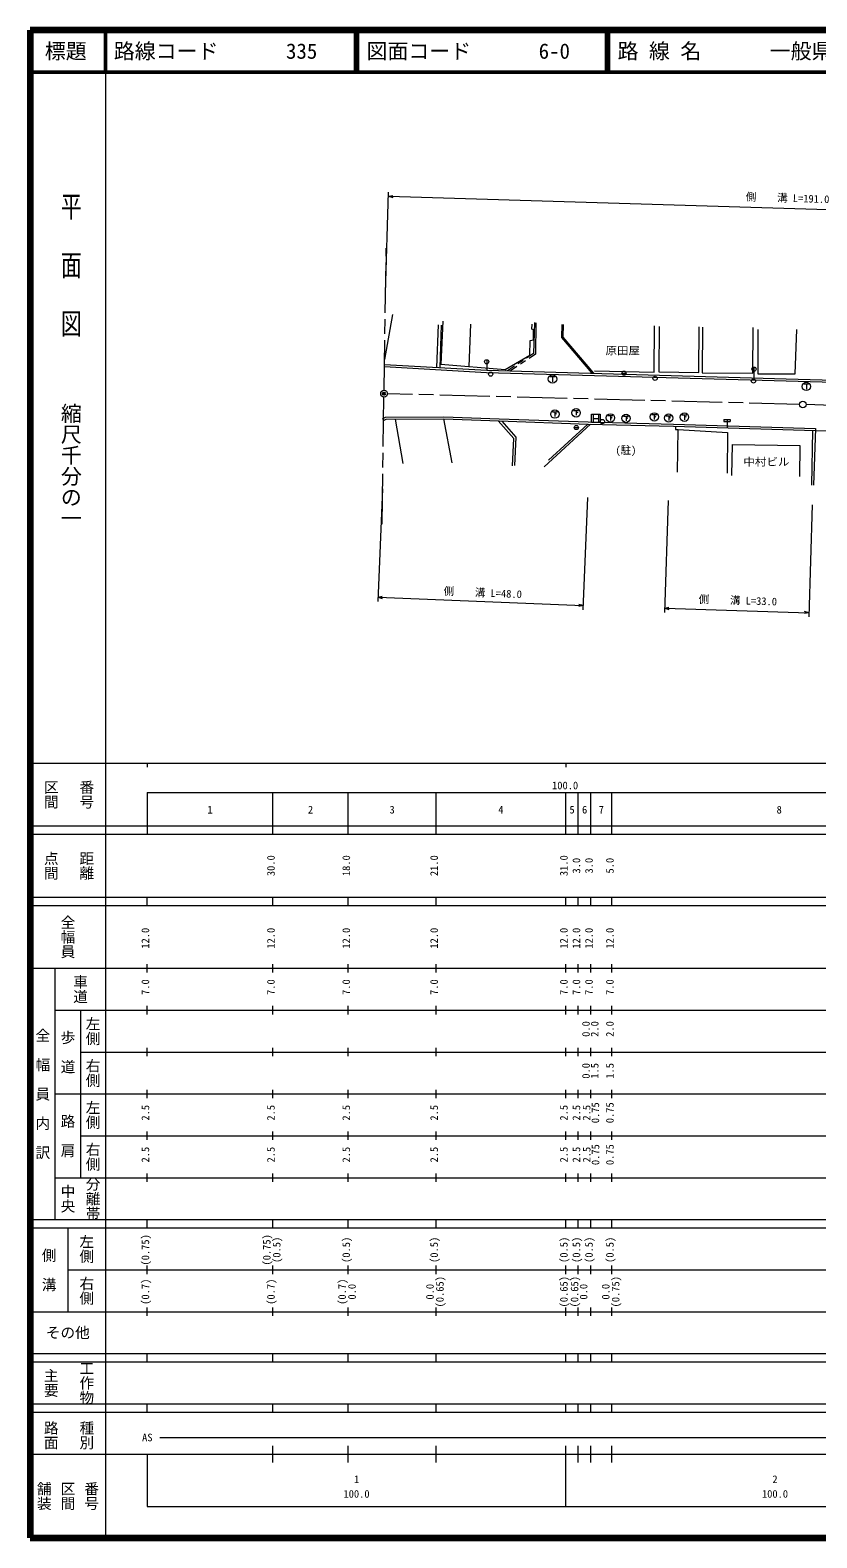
# Model space of a CAD drawing. Units: millimetres, scale not verified. Extents: x 40000 to 680000, y 20000 to 380000.
# Drawn here: x 40000 to 228004, y 20000 to 380000 of the extents above; entities that cross this region are included whole.
import ezdxf
from ezdxf.enums import TextEntityAlignment as Align

# ---------------------------------------------------------------- set-up
doc = ezdxf.new("R2010")
doc.units = ezdxf.units.MM
doc.header["$LTSCALE"] = 1000
doc.header["$PDMODE"] = 32
doc.header["$PDSIZE"] = 500
doc.linetypes.add('CHAIN', pattern=[18.5, 12, -1.5, 3.5, -1.5])
for name, color, linetype, lineweight in [('M-BGD', 7, 'Continuous', 13), ('M-BGD-EXST', 7, 'Continuous', 13), ('M-BMK', 2, 'CHAIN', 13), ('M-BMK-SRVR', 3, 'Continuous', 13), ('M-STR-HTXT', 7, 'Continuous', 13), ('M-STR-STRC', 7, 'Continuous', 13), ('M-TTL', 2, 'Continuous', 140), ('M-TTL-BAND', 7, 'Continuous', 13), ('M-TTL-LINE', 7, 'Continuous', 50)]:
    doc.layers.add(name, color=color, linetype=linetype, lineweight=lineweight)
for name, color, linetype in [('M-BGD-HTXT', 7, 'Continuous'), ('M-OTRS', 6, 'Continuous'), ('M-TTL-TXT', 7, 'Continuous')]:
    doc.layers.add(name, color=color, linetype=linetype)
doc.styles.add('@ＭＳ ゴシック', font='')
doc.styles.add('ＭＳ ゴシック', font='')
doc.styles.get('@ＭＳ ゴシック').set_extended_font_data('@MS Gothic')
doc.styles.get('ＭＳ ゴシック').set_extended_font_data('MS Gothic')

msp = doc.modelspace()

# ---------------------------------------------------------------- linework, layer by layer
at = {"layer": 'M-BGD'}
for p, q in [((126603, 312120), (124700, 301321)), ((137170, 299486), (137555, 309670)), ((145221, 309792), (144828, 299671)), ((160515, 310161), (160277, 302765)), ((160859, 310091), (160748, 302600)), ((138260, 309536), (137886, 299446)), ((190345, 309240), (190223, 298401)), ((200695, 309062), (200625, 298205)), ((213888, 308549), (213888, 297914)), ((160277, 302765), (158648, 301684)), ((160748, 302600), (159230, 301591)), ((155732, 299748), (154103, 298667)), ((156314, 299655), (154795, 298647)), ((157815, 301130), (156565, 300301)), ((158397, 301038), (157147, 300208)), ((181413, 298100), (182413, 298100)), ((129122, 276558), (127281, 287133)), ((140849, 276663), (138848, 287165)), ((162866, 275771), (173911, 285936)), ((163904, 277352), (173263, 285954)), ((170021, 285114), (171021, 285114)), ((226976, 284405), (226685, 271385)), ((227679, 284884), (227235, 271367)), ((207676, 273668), (207806, 281097)), ((227662, 284384), (235646, 284195))]:
    msp.add_line(p, q, dxfattribs=at)
for points in [[(138622, 310523), (138150, 300234), (153537, 298936), (159374, 302426), (159486, 305916), (160312, 306091), (160316, 308475), (159852, 308603), (159980, 309820)], [(167050, 309731), (166940, 306647), (174215, 298095)], [(174701, 298082), (167413, 306714), (167486, 309714)], [(174878, 298689), (189106, 298365), (189178, 309423)], [(190223, 298401), (199768, 298293), (199891, 309132)], [(200625, 298205), (212692, 298126), (212763, 308983)], [(213888, 297914), (222840, 297914), (223178, 308495)], [(124674, 299666), (149077, 298279), (220675, 296246), (315251, 293618)], [(124704, 300195), (149099, 298809), (220690, 296775), (315266, 294148)], [(124212, 287195), (124919, 287626), (138857, 287665), (152074, 287182), (173391, 286449), (193741, 285922), (227679, 284884)], [(124473, 286768), (125061, 287127), (138848, 287165), (152056, 286682), (173376, 285950), (193727, 285423), (227662, 284384)], [(155237, 275948), (155558, 282500), (151882, 286688)], [(155823, 276056), (156139, 282807), (152800, 286657)], [(194230, 285407), (194213, 284685), (194897, 284607)], [(194726, 274495), (194897, 284607), (206648, 283935), (206593, 274188)], [(207806, 281097), (223948, 280814), (223818, 273385)]]:
    msp.add_lwpolyline(points, dxfattribs=at)
for centre in [(150061, 297874), (181913, 298100), (189342, 296873), (212863, 296243), (170521, 285114), (176758, 286540)]:
    msp.add_circle(centre, 500, dxfattribs=at)
at = {"layer": 'M-BGD-EXST'}
for p, q in [((164281, 297304), (165381, 297304)), ((164831, 297304), (164831, 296054)), ((224938, 295543), (226038, 295543)), ((225488, 295543), (225488, 294293)), ((164803, 288865), (166003, 288865)), ((165403, 288865), (165403, 287715)), ((165403, 288565), (165803, 288365)), ((169869, 289179), (171069, 289179)), ((170469, 289179), (170469, 288029)), ((170469, 288879), (170869, 288679)), ((188560, 288204), (189760, 288204)), ((189160, 288204), (189160, 287054)), ((195750, 288141), (196950, 288141)), ((196350, 288141), (196350, 286991)), ((178066, 287952), (179266, 287952)), ((178666, 287952), (178666, 286802)), ((178666, 287652), (179066, 287452)), ((181794, 287858), (182994, 287858)), ((182394, 287858), (182394, 286708)), ((182394, 287558), (182794, 287358)), ((189160, 287904), (189560, 287704)), ((191990, 287936), (193190, 287936)), ((192590, 287936), (192590, 286786)), ((192590, 287636), (192990, 287436)), ((196350, 287841), (196750, 287641))]:
    msp.add_line(p, q, dxfattribs=at)
for centre in [(164831, 296704), (225488, 294943), (165403, 288315), (170469, 288629), (178666, 287402), (182394, 287308), (189160, 287654), (192590, 287386), (196350, 287591)]:
    msp.add_circle(centre, 1000, dxfattribs=at)
at = {"layer": 'M-BMK'}
for p, q in [((124586, 294000), (125115, 327909)), ((124087, 262068), (124561, 292400)), ((223854, 290628), (125373, 293179)), ((324087, 287780), (225453, 290585))]:
    msp.add_line(p, q, dxfattribs=at)
at = {"layer": 'M-BMK-SRVR'}
for centre in [(124573, 293200), (224654, 290607)]:
    msp.add_circle(centre, 800, dxfattribs=at)
at = {"layer": 'M-OTRS'}
msp.add_point((124573, 293200), dxfattribs=at)
at = {"layer": 'M-STR-HTXT'}
for p, q in [((124952, 317317), (125676, 341333)), ((125646, 340333), (126653, 340553)), ((125646, 340333), (316223, 334588)), ((125646, 340333), (126638, 340053)), ((124213, 270442), (123103, 243612)), ((173204, 268415), (172094, 241585)), ((192442, 267703), (191612, 240979)), ((226876, 266634), (226046, 239911)), ((123144, 244611), (124153, 244820)), ((123144, 244611), (172135, 242584)), ((123144, 244611), (124133, 244320)), ((172135, 242584), (171126, 242376)), ((172135, 242584), (171147, 242875)), ((191644, 241979), (192651, 242198)), ((191644, 241979), (226077, 240910)), ((191644, 241979), (192635, 241698)), ((226077, 240910), (225070, 240691)), ((226077, 240910), (225086, 241191))]:
    msp.add_line(p, q, dxfattribs=at)
at = {"layer": 'M-STR-STRC'}
for p, q in [((149099, 301309), (149099, 298809)), ((212976, 299563), (212976, 297063)), ((174186, 286293), (174186, 288293)), ((174186, 288293), (176186, 288293)), ((174561, 288043), (174561, 286543)), ((175811, 288043), (175811, 286543)), ((176186, 288293), (176186, 286293)), ((176186, 286293), (174186, 286293)), ((174561, 287293), (175811, 287293)), ((205784, 287031), (207284, 287031)), ((205784, 287031), (205784, 286531)), ((205784, 286531), (207284, 286531)), ((206534, 287031), (206534, 285031)), ((207284, 287031), (207284, 286531))]:
    msp.add_line(p, q, dxfattribs=at)
for centre in [(149099, 300809), (212976, 299063)]:
    msp.add_circle(centre, 500, dxfattribs=at)
at = {"layer": 'M-TTL'}
for p, q in [((40000, 380000), (40000, 20000)), ((680000, 380000), (40000, 380000)), ((40000, 20000), (680000, 20000))]:
    msp.add_line(p, q, dxfattribs=at)
at = {"layer": 'M-TTL-BAND'}
for p, q in [((58000, 370000), (58000, 20000)), ((40000, 205000), (579000, 205000)), ((68000, 205000), (68000, 204000)), ((168000, 205000), (168000, 204000)), ((68000, 198000), (579000, 198000)), ((68000, 198000), (68000, 188000)), ((98000, 188000), (98000, 198000)), ((116000, 188000), (116000, 198000)), ((137000, 188000), (137000, 198000)), ((168000, 188000), (168000, 198000)), ((171000, 188000), (171000, 198000)), ((174000, 188000), (174000, 198000)), ((179000, 188000), (179000, 198000)), ((40000, 190000), (579000, 190000)), ((40000, 188000), (579000, 188000)), ((40000, 173000), (579000, 173000)), ((68000, 171000), (68000, 173000)), ((98000, 171000), (98000, 173000)), ((116000, 171000), (116000, 173000)), ((137000, 171000), (137000, 173000)), ((168000, 171000), (168000, 173000)), ((171000, 171000), (171000, 173000)), ((174000, 171000), (174000, 173000)), ((179000, 171000), (179000, 173000)), ((40000, 171000), (579000, 171000)), ((40000, 156000), (579000, 156000)), ((46000, 96000), (46000, 156000)), ((68000, 155000), (68000, 157000)), ((98000, 155000), (98000, 157000)), ((116000, 155000), (116000, 157000)), ((137000, 155000), (137000, 157000)), ((168000, 155000), (168000, 157000)), ((171000, 155000), (171000, 157000)), ((174000, 155000), (174000, 157000)), ((179000, 155000), (179000, 157000)), ((46000, 146000), (579000, 146000)), ((52000, 146000), (52000, 106000)), ((68000, 145000), (68000, 147000)), ((98000, 145000), (98000, 147000)), ((116000, 145000), (116000, 147000)), ((137000, 145000), (137000, 147000)), ((168000, 145000), (168000, 147000)), ((171000, 145000), (171000, 147000)), ((174000, 145000), (174000, 147000)), ((179000, 145000), (179000, 147000)), ((68000, 135000), (68000, 137000)), ((98000, 135000), (98000, 137000)), ((116000, 135000), (116000, 137000)), ((137000, 135000), (137000, 137000)), ((168000, 135000), (168000, 137000)), ((171000, 135000), (171000, 137000)), ((174000, 135000), (174000, 137000)), ((179000, 135000), (179000, 137000)), ((52000, 136000), (579000, 136000)), ((46000, 126000), (579000, 126000)), ((68000, 125000), (68000, 127000)), ((98000, 125000), (98000, 127000)), ((116000, 125000), (116000, 127000)), ((137000, 125000), (137000, 127000)), ((168000, 125000), (168000, 127000)), ((171000, 125000), (171000, 127000)), ((174000, 125000), (174000, 127000)), ((179000, 125000), (179000, 127000)), ((52000, 116000), (579000, 116000)), ((68000, 115000), (68000, 117000)), ((98000, 115000), (98000, 117000)), ((116000, 115000), (116000, 117000)), ((137000, 115000), (137000, 117000)), ((168000, 115000), (168000, 117000)), ((171000, 115000), (171000, 117000)), ((174000, 115000), (174000, 117000)), ((179000, 115000), (179000, 117000)), ((46000, 106000), (579000, 106000)), ((68000, 105000), (68000, 107000)), ((98000, 105000), (98000, 107000)), ((116000, 105000), (116000, 107000)), ((137000, 105000), (137000, 107000)), ((168000, 105000), (168000, 107000)), ((171000, 105000), (171000, 107000)), ((174000, 105000), (174000, 107000)), ((179000, 105000), (179000, 107000)), ((40000, 96000), (579000, 96000)), ((40000, 94000), (579000, 94000)), ((49000, 94000), (49000, 74000)), ((68000, 94000), (68000, 96000)), ((98000, 94000), (98000, 96000)), ((116000, 94000), (116000, 96000)), ((137000, 94000), (137000, 96000)), ((168000, 94000), (168000, 96000)), ((171000, 94000), (171000, 96000)), ((174000, 94000), (174000, 96000)), ((179000, 94000), (179000, 96000)), ((49000, 84000), (579000, 84000)), ((68000, 83000), (68000, 85000)), ((98000, 83000), (98000, 85000)), ((116000, 83000), (116000, 85000)), ((137000, 83000), (137000, 85000)), ((168000, 83000), (168000, 85000)), ((171000, 83000), (171000, 85000)), ((174000, 83000), (174000, 85000)), ((179000, 83000), (179000, 85000)), ((40000, 74000), (579000, 74000)), ((68000, 73000), (68000, 75000)), ((98000, 73000), (98000, 75000)), ((116000, 73000), (116000, 75000)), ((137000, 73000), (137000, 75000)), ((168000, 73000), (168000, 75000)), ((171000, 73000), (171000, 75000)), ((174000, 73000), (174000, 75000)), ((179000, 73000), (179000, 75000)), ((40000, 64000), (579000, 64000)), ((40000, 62000), (579000, 62000)), ((68000, 62000), (68000, 64000)), ((98000, 62000), (98000, 64000)), ((116000, 62000), (116000, 64000)), ((137000, 62000), (137000, 64000)), ((168000, 62000), (168000, 64000)), ((171000, 62000), (171000, 64000)), ((174000, 62000), (174000, 64000)), ((179000, 62000), (179000, 64000)), ((40000, 52000), (579000, 52000)), ((68000, 50000), (68000, 52000)), ((98000, 50000), (98000, 52000)), ((116000, 50000), (116000, 52000)), ((137000, 50000), (137000, 52000)), ((168000, 50000), (168000, 52000)), ((171000, 50000), (171000, 52000)), ((174000, 50000), (174000, 52000)), ((179000, 50000), (179000, 52000)), ((40000, 50000), (579000, 50000)), ((71000, 44000), (500000, 44000)), ((40000, 40000), (579000, 40000)), ((68000, 40000), (68000, 27500)), ((98000, 38000), (98000, 42000)), ((116000, 38000), (116000, 42000)), ((137000, 38000), (137000, 42000)), ((168000, 27500), (168000, 42000)), ((171000, 38000), (171000, 42000)), ((174000, 38000), (174000, 42000)), ((179000, 38000), (179000, 42000)), ((68000, 27500), (579000, 27500))]:
    msp.add_line(p, q, dxfattribs=at)
at = {"layer": 'M-TTL-LINE'}
for p, q in [((58000, 380000), (58000, 370000)), ((117750, 380000), (117750, 370000)), ((118250, 380000), (118250, 370000)), ((177750, 380000), (177750, 370000)), ((178250, 380000), (178250, 370000)), ((40000, 370000), (680000, 370000))]:
    msp.add_line(p, q, dxfattribs=at)

# ---------------------------------------------------------------- texts
at = {"layer": 'M-BGD', "style": 'ＭＳ ゴシック'}
msp.add_text('(駐)', height=1833, dxfattribs=at).set_placement((182372, 278235), align=Align.BOTTOM_CENTER)
at = {"layer": 'M-BGD-HTXT', "style": 'ＭＳ ゴシック', "width": 1.1}
for s, p in [('原田屋', (181608, 302010)), ('中村ビル', (215944, 275458))]:
    msp.add_text(s, height=1833, dxfattribs=at).set_placement(p, align=Align.BOTTOM_CENTER)
at = {"layer": 'M-STR-HTXT', "style": 'ＭＳ ゴシック'}
for s, rotation, p in [('側\u3000\u3000溝 L=191.0', 358.273, (220964, 338460)), ('側\u3000\u3000溝 L=48.0', 357.631, (148093, 244217)), ('側\u3000\u3000溝 L=33.0', 358.222, (209069, 242379))]:
    msp.add_text(s, height=1833, rotation=rotation, dxfattribs=at).set_placement(p, align=Align.BOTTOM_CENTER)
at = {"layer": 'M-TTL-BAND', "style": '@ＭＳ ゴシック', "width": 1.4}
msp.add_text('平  面  図', height=3666, rotation=270, dxfattribs=at).set_placement((49777, 306475), align=Align.MIDDLE_RIGHT)
at = {"layer": 'M-TTL-BAND', "style": '@ＭＳ ゴシック'}
msp.add_text('縮尺千分の一', height=3666, rotation=270, dxfattribs=at).set_placement((49777, 261030), align=Align.MIDDLE_RIGHT)
for s, p in [('区間', (45000, 197500)), ('番号', (53500, 197500)), ('点間', (45000, 180500)), ('距離', (53500, 180500)), ('全幅員', (49000, 163500)), ('車道', (52000, 151000)), ('左側', (55000, 141000)), ('全\u3000幅\u3000員\u3000内\u3000訳', (43000, 126000)), ('歩\u3000道', (49000, 136000)), ('右側', (55000, 131000)), ('左側', (55000, 121000)), ('路\u3000肩', (49000, 116000)), ('右側', (55000, 111000)), ('分離帯', (55000, 101000)), ('中央', (49000, 101000)), ('左側', (53500, 89000)), ('側\u3000溝', (44500, 84000)), ('右側', (53500, 79000)), ('工作物', (53500, 57000)), ('主要', (45000, 57000)), ('路面', (45000, 44500)), ('種別', (53500, 44500)), ('舗装', (43333, 30000)), ('区間', (49000, 30000)), ('番号', (54667, 30000))]:
    msp.add_text(s, height=2566, rotation=270, dxfattribs=at).set_placement(p, align=Align.MIDDLE_CENTER)
at = {"layer": 'M-TTL-BAND', "style": 'ＭＳ ゴシック'}
for s, p in [('100.0', (167844, 198195)), ('1', (83000, 192405)), ('2', (107000, 192405)), ('3', (126500, 192405)), ('4', (152500, 192405)), ('5', (169500, 192405)), ('6', (172500, 192405)), ('7', (176500, 192405)), ('8', (219000, 192405)), ('AS', (68000, 42500)), ('1', (118000, 32523)), ('2', (218000, 32523)), ('100.0', (118000, 29033)), ('100.0', (218000, 29033))]:
    msp.add_text(s, height=1833, dxfattribs=at).set_placement(p, align=Align.BOTTOM_CENTER)
for s, p in [('30.0', (99000, 180500)), ('18.0', (117000, 180500)), ('21.0', (138000, 180500)), ('31.0', (169000, 180500)), ('3.0', (172000, 180500)), ('3.0', (175000, 180500)), ('5.0', (180000, 180500)), ('12.0', (69000, 163174)), ('12.0', (99000, 163174)), ('12.0', (117000, 163174)), ('12.0', (138000, 163174)), ('12.0', (169000, 163174)), ('12.0', (172000, 163174)), ('12.0', (175000, 163174)), ('12.0', (180000, 163174)), ('7.0', (69000, 151500)), ('7.0', (99000, 151500)), ('7.0', (117000, 151500)), ('7.0', (138000, 151500)), ('7.0', (169000, 151500)), ('7.0', (172000, 151500)), ('7.0', (175000, 151500)), ('7.0', (180000, 151500)), ('0.0', (174282, 141500)), ('2.0', (176370, 141500)), ('2.0', (180000, 141500)), ('0.0', (174282, 131500)), ('1.5', (176370, 131500)), ('1.5', (180000, 131500)), ('2.5', (69000, 121500)), ('2.5', (99000, 121500)), ('2.5', (117000, 121500)), ('2.5', (138000, 121500)), ('2.5', (169000, 121500)), ('2.5', (172000, 121500)), ('2.5', (174438, 121500)), ('0.75', (176527, 121500)), ('0.75', (180000, 121500)), ('2.5', (69000, 111500)), ('2.5', (99000, 111500)), ('2.5', (117000, 111500)), ('2.5', (138000, 111500)), ('2.5', (169000, 111500)), ('2.5', (172000, 111500)), ('2.5', (174454, 111500)), ('0.75', (176558, 111500)), ('0.75', (180000, 111500)), ('(0.75)', (69000, 88764)), ('(0.75)', (98000, 88764)), ('(0.5)', (100370, 88764)), ('(0.5)', (117000, 88764)), ('(0.5)', (138000, 88764)), ('(0.5)', (169000, 88764)), ('(0.5)', (172000, 88764)), ('(0.5)', (175000, 88764)), ('(0.5)', (180000, 88764)), ('(0.7)', (69000, 78764)), ('(0.7)', (99000, 78764)), ('(0.7)', (116000, 78764)), ('0.0', (118370, 78764)), ('0.0', (137000, 78764)), ('(0.65)', (139370, 78764)), ('(0.65)', (169000, 78764)), ('(0.65)', (171548, 78764)), ('0.0', (173714, 78764)), ('0.0', (179000, 78764)), ('(0.75)', (181370, 78764))]:
    msp.add_text(s, height=1833, rotation=90, dxfattribs=at).set_placement(p, align=Align.BOTTOM_CENTER)
msp.add_text('その他', height=2566, dxfattribs=at).set_placement((49000, 69000), align=Align.MIDDLE_CENTER)
at = {"layer": 'M-TTL-TXT', "style": 'ＭＳ ゴシック'}
msp.add_text('標題', height=3666, dxfattribs=at).set_placement((48500, 375000), align=Align.MIDDLE_CENTER)
for s, p in [('路線コード', (60000, 375000)), ('335', (101142, 375000)), ('図面コード', (120380, 375000)), ('6-0', (161521, 375000)), ('路 線 名', (180380, 375000)), ('一般県道\u3000江崎陶線', (216734, 375000))]:
    msp.add_text(s, height=3666, dxfattribs=at).set_placement(p, align=Align.MIDDLE_LEFT)

doc.saveas('drawing.dxf')
